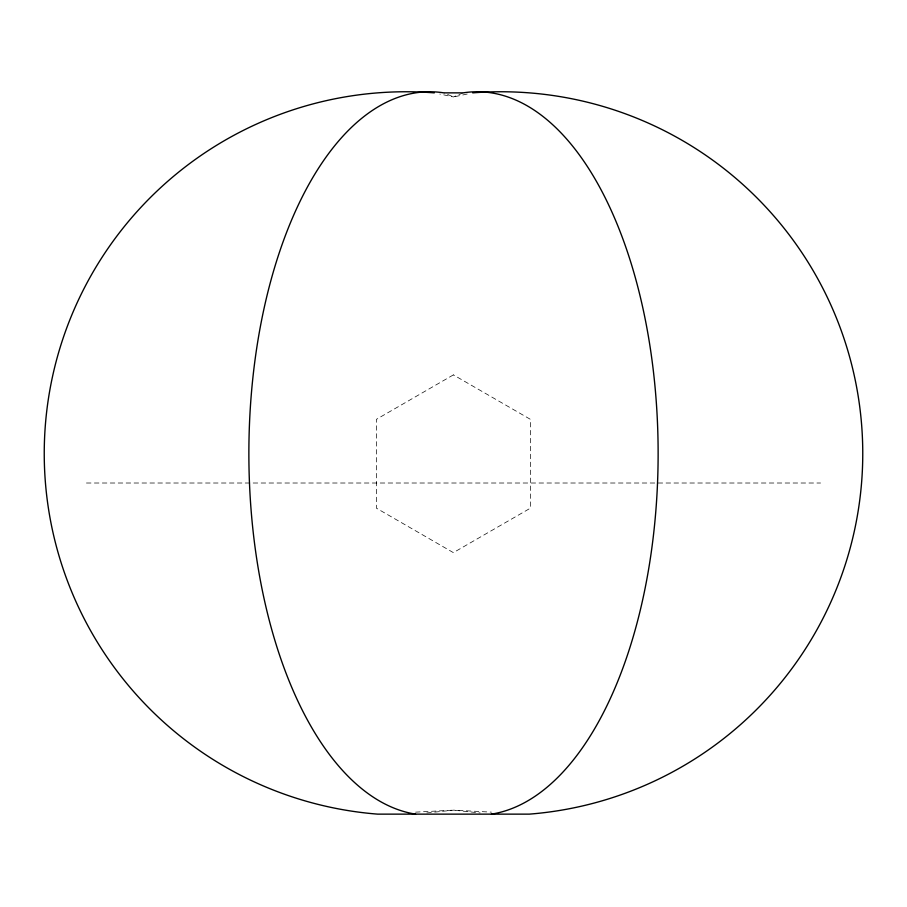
<?xml version="1.0" encoding="UTF-8"?>
<svg xmlns="http://www.w3.org/2000/svg" width="907" height="907" viewBox="0 0 907 907"><rect width="100%" height="100%" fill="white"/><g stroke="black" fill="none" stroke-linecap="round" stroke-linejoin="round"><path stroke-width="0.68" stroke-dasharray="4.54 3.4" d="M463.103 92.865L453.5 96.947L439.782 94.033M467.218 94.033L453.5 96.947L443.897 92.865M426.823 812.955L453.5 810.144L491.413 812.139M415.587 812.139L453.5 810.144L480.177 812.955M86.448 483.012L820.552 483.012M453.387 374.886L376.428 419.317L376.428 508.192L453.387 552.635L530.357 508.192L530.357 419.317L453.387 374.886"/><path stroke-width="1.36" d="M472.706 92.865A361.746 361.746 0 0 1 861.65 425.19A361.746 361.746 0 0 1 529.325 814.135L377.675 814.135A361.746 361.746 0 0 1 45.35 425.19A361.746 361.746 0 0 1 434.294 92.865M415.587 814.135A361.746 180.867 90 0 1 249.425 425.19A361.746 180.867 90 0 1 443.897 92.865L463.103 92.865A361.746 180.867 -90 0 1 657.575 425.19A361.746 180.867 -90 0 1 491.413 814.135"/></g></svg>
